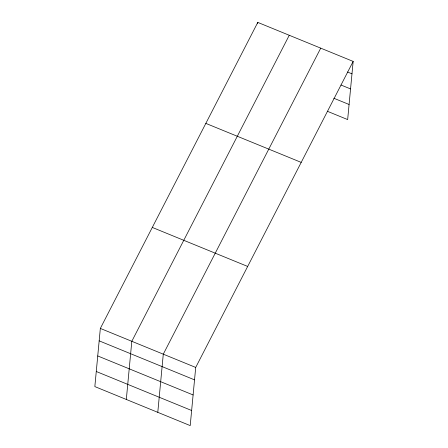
<?xml version="1.0" encoding="UTF-8"?>
<svg xmlns="http://www.w3.org/2000/svg" width="448" height="448" viewBox="0 0 448 448"><rect width="100%" height="100%" fill="white"/><g stroke="black" fill="none" stroke-linecap="round" stroke-linejoin="round"><path stroke-width="0.67" d="M100.341 328.423L94.842 386.59L190.21 425.6L195.709 367.433L353.158 61.41L257.79 22.4L100.341 328.423L195.709 367.433M126.314 399.465L131.813 341.298L289.262 35.274M157.786 412.339L163.285 354.166L320.734 48.143M257.662 23.783L257.79 22.4M353.158 61.41L347.659 119.577L327.314 111.255M347.536 72.016L351.982 73.836M341.023 85.03L350.56 88.928M333.827 98.241L349.087 104.485M205.834 123.385L301.202 162.394M152.298 227.433L247.666 266.442M99.165 340.85L194.533 379.859M97.737 355.947L193.105 394.951M96.27 371.498L191.638 410.502"/></g></svg>
